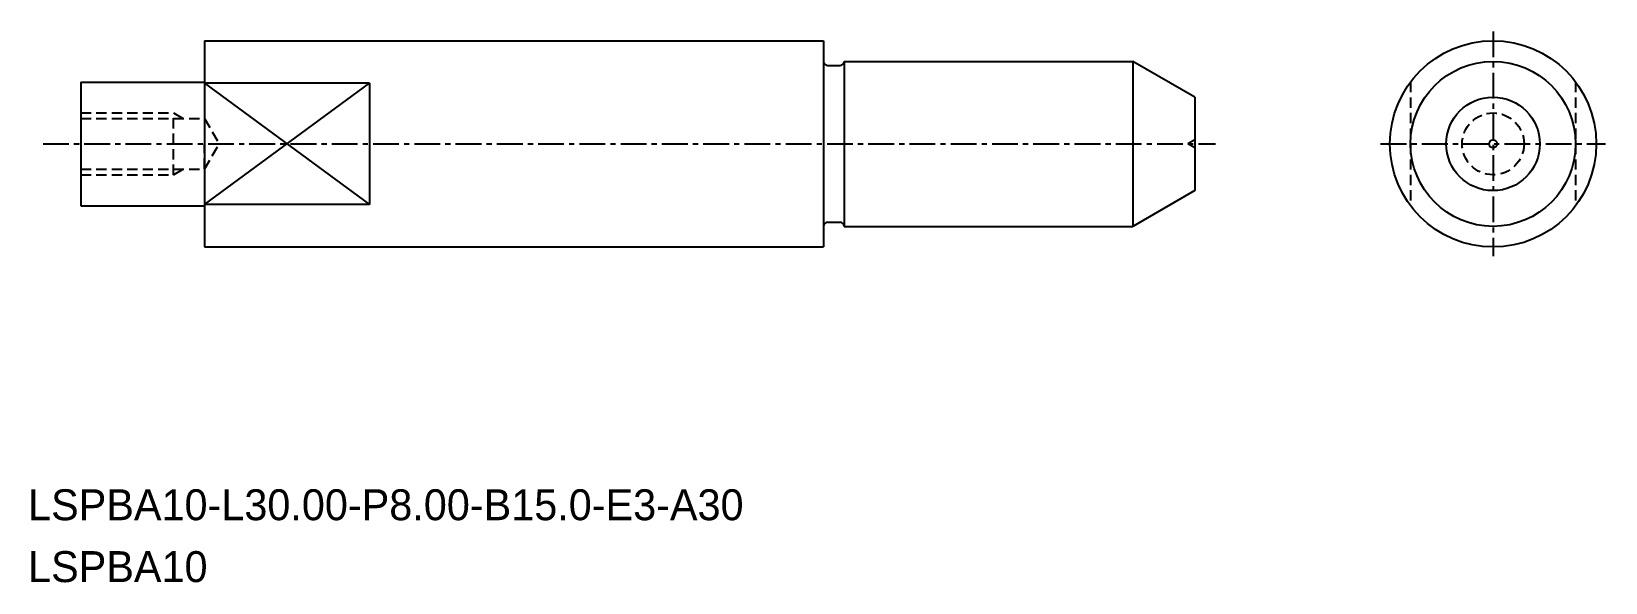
# Model space of a CAD drawing. Extents: x -1199.8 to -1123.5, y -520 to -493.2.
import ezdxf

# ---------------------------------------------------------------- set-up
doc = ezdxf.new("R2010")
doc.units = 0
doc.linetypes.add('CENTER', pattern=[2, 1.25, -0.25, 0.25, -0.25])
doc.linetypes.add('DASHED', pattern=[0.75, 0.5, -0.25])
doc.layers.get('0').update_dxf_attribs({"linetype": 'CONTINUOUS'})
doc.layers.add('CENTER', color=1, linetype='CENTER')

msp = doc.modelspace()

# ---------------------------------------------------------------- linework, layer by layer
at = {"color": 7, "linetype": 'CONTINUOUS'}
for p, q in [((-1191.42, -493.698), (-1161.42, -493.698)), ((-1161.42, -494.688), (-1161.42, -494.698)), ((-1161.22, -494.898), (-1160.62, -494.898)), ((-1160.42, -494.698), (-1146.42, -494.698)), ((-1160.42, -494.698), (-1160.42, -494.698)), ((-1161.42, -502.708), (-1161.42, -502.698)), ((-1161.22, -502.498), (-1160.62, -502.498)), ((-1160.42, -502.698), (-1160.42, -502.698)), ((-1160.42, -502.698), (-1146.42, -502.698)), ((-1191.42, -503.698), (-1161.42, -503.698))]:
    msp.add_line(p, q, dxfattribs=at)
for p, q in [((-1191.42, -493.698), (-1191.42, -503.698)), ((-1161.42, -493.698), (-1161.42, -503.698)), ((-1160.42, -494.698), (-1160.42, -502.698)), ((-1143.42, -496.43), (-1146.42, -494.698)), ((-1197.42, -495.698), (-1197.42, -501.698)), ((-1197.42, -495.698), (-1191.42, -495.698)), ((-1183.42, -495.761), (-1191.42, -495.761)), ((-1183.42, -495.761), (-1183.42, -501.634)), ((-1143.42, -500.965), (-1146.42, -502.698)), ((-1197.42, -501.698), (-1191.42, -501.698)), ((-1183.42, -501.634), (-1191.42, -501.634))]:
    msp.add_line(p, q)
at = {"linetype": 'CONTINUOUS'}
for p, q in [((-1146.42, -494.698), (-1146.42, -502.698)), ((-1143.42, -496.43), (-1143.42, -500.965))]:
    msp.add_line(p, q, dxfattribs=at)
at = {"color": 3}
for p, q in [((-1191.42, -501.634), (-1183.42, -495.761)), ((-1191.42, -495.761), (-1183.42, -501.634)), ((-1143.42, -498.506), (-1143.759, -498.698)), ((-1143.42, -498.89), (-1143.759, -498.698))]:
    msp.add_line(p, q, dxfattribs=at)
at = {"color": 3, "linetype": 'DASHED'}
for p, q in [((-1132.966, -495.698), (-1132.966, -501.698)), ((-1124.966, -495.698), (-1124.966, -501.698)), ((-1197.42, -497.198), (-1192.92, -497.198)), ((-1192.92, -497.198), (-1192.451, -497.468)), ((-1192.92, -500.198), (-1192.92, -497.198)), ((-1197.42, -497.468), (-1191.42, -497.468)), ((-1191.42, -497.468), (-1190.71, -498.698)), ((-1191.42, -497.498), (-1191.42, -498.698)), ((-1191.42, -499.927), (-1190.71, -498.698)), ((-1191.42, -499.898), (-1191.42, -498.698)), ((-1197.42, -499.927), (-1191.42, -499.927)), ((-1197.42, -500.198), (-1192.92, -500.198)), ((-1192.92, -500.198), (-1192.451, -499.927))]:
    msp.add_line(p, q, dxfattribs=at)
at = {"linetype": 'CONTINUOUS'}
msp.add_circle((-1128.966, -498.698), 5, dxfattribs=at)
for radius in [4, 2.268, 0.192]:
    msp.add_circle((-1128.966, -498.698), radius)
at = {"color": 3, "linetype": 'DASHED'}
msp.add_circle((-1128.966, -498.698), 1.5, dxfattribs=at)
at = {"color": 7, "linetype": 'CONTINUOUS'}
for centre, start, end in [((-1161.22, -494.698), 180, 270), ((-1160.62, -494.698), 270, 0), ((-1161.22, -502.698), 90, 180), ((-1160.62, -502.698), 0, 90)]:
    msp.add_arc(centre, 0.2, start, end, dxfattribs=at)
msp.add_point((-1197.42, -498.698), dxfattribs=at)
at = {"layer": 'CENTER', "color": 1, "linetype": 'CENTER'}
for p, q in [((-1128.966, -493.248), (-1128.966, -504.148)), ((-1199.251, -498.698), (-1142.42, -498.698)), ((-1134.416, -498.698), (-1123.516, -498.698))]:
    msp.add_line(p, q, dxfattribs=at)

# ---------------------------------------------------------------- texts
for s, p in [('LSPBA10-L30.00-P8.00-B15.0-E3-A30', (-1199.974, -516.947)), ('LSPBA10', (-1199.974, -519.947))]:
    msp.add_text(s, height=1.5).set_placement(p)

doc.saveas('drawing.dxf')
